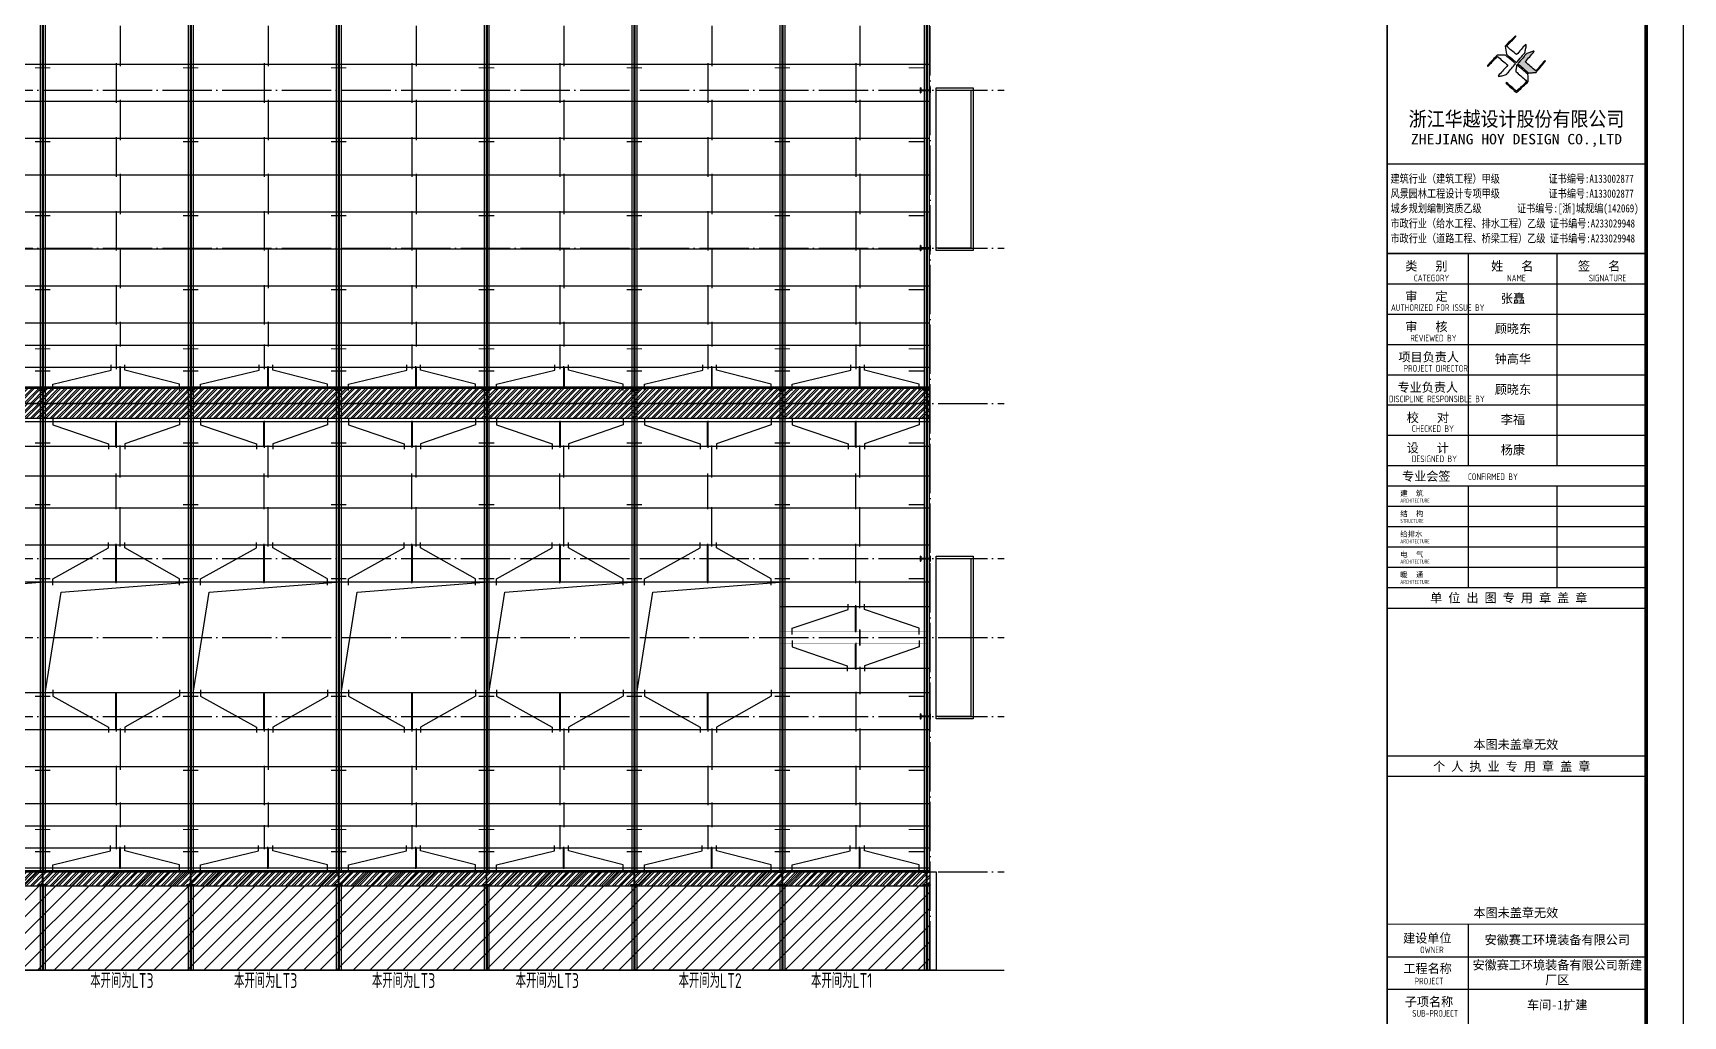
# Model space of a CAD drawing. Extents: x 2303022 to 2899168, y 17226141 to 18257813.
# Drawn here: x 2462919 to 2529847, y 17593299 to 17633175 of the extents above; entities that cross this region are included whole.
import ezdxf
from ezdxf.enums import TextEntityAlignment as Align

# ---------------------------------------------------------------- set-up
doc = ezdxf.new("R2010")
doc.units = 0
doc.header["$LTSCALE"] = 1000
doc.header["$MEASUREMENT"] = 0
doc.linetypes.add('DOTE', pattern=[2.42, 2, -0.2, 0.02, -0.2])
for name, color, linetype in [('0 -  屋顶线', 150, 'Continuous'), ('3T_WOOD', 21, 'Continuous'), ('DIM_SYMB', 165, 'Continuous'), ('DOTE', 1, 'DOTE'), ('PUB_TITLE', 4, 'Continuous'), ('SURFACE', 6, 'Continuous'), ('TEXT', 7, 'Continuous'), ('TK', 4, 'Continuous'), ('屋面隅撑', 7, 'Continuous'), ('檩条拉条', 253, 'Continuous')]:
    doc.layers.add(name, color=color, linetype=linetype)
doc.layers.add('Pkpm_柱子', color=3, linetype='Continuous', lineweight=35)
doc.styles.add('-宋体', font='', dxfattribs={"width": 0.8})
doc.styles.add('HT', font='simhei.ttf', dxfattribs={"width": 0.7})
doc.styles.add('TSSD_Label', font='tssdeng.shx', dxfattribs={"width": 0.7, "bigfont": 'hztxt.shx'})
doc.styles.add('TSSD_REIN', font='tssdeng.shx', dxfattribs={"width": 0.7, "bigfont": 'tssdchn.shx'})
doc.styles.add('图签宋体', font='', dxfattribs={"height": 300})
doc.styles.add('图签黑体', font='simhei.ttf', dxfattribs={"height": 550})
doc.styles.get('-宋体').set_extended_font_data('SimSun')
doc.styles.get('图签宋体').set_extended_font_data('NSimSun')

# ---------------------------------------------------------------- blocks, each defined once
blk = doc.blocks.new('3QW423213321321')
at = {"color": 35, "linetype": 'ByBlock', "ltscale": 3}
for p, q in [((2391365, 17749890), (2391365, 17693440)), ((2391445, 17749890), (2391445, 17693440)), ((2391485, 17749890), (2391485, 17693440)), ((2391565, 17749890), (2391565, 17693440)), ((2391365, 17692890), (2391365, 17689440)), ((2391445, 17692890), (2391445, 17689440)), ((2391485, 17692890), (2391485, 17689440)), ((2391565, 17692890), (2391565, 17689440))]:
    blk.add_line(p, q, dxfattribs=at)
blk = doc.blocks.new('A$C053D6479')
at = {"layer": 'PUB_TITLE'}
h = blk.add_hatch(color=256, dxfattribs=at)
h.dxf.hatch_style = 1
edge = h.paths.add_edge_path()
edge.add_spline(control_points=[(1026, 827), (1105, 920), (1188, 1008), (1266, 1102)], knot_values=[13, 13, 13, 13, 14, 14, 14, 14], degree=3, periodic=0)
edge.add_spline(control_points=[(1266, 1102), (1258, 1111), (1249, 1119), (1239, 1116)], knot_values=[12, 12, 12, 12, 13, 13, 13, 13], degree=3, periodic=0)
edge.add_spline(control_points=[(1239, 1116), (1210, 1107), (1179, 1092), (1144, 1077)], knot_values=[11, 11, 11, 11, 12, 12, 12, 12], degree=3, periodic=0)
edge.add_spline(control_points=[(1144, 1077), (1109, 1063), (1069, 1053), (1047, 1038)], knot_values=[10, 10, 10, 10, 11, 11, 11, 11], degree=3, periodic=0)
edge.add_spline(control_points=[(1047, 1038), (1028, 1026), (1007, 992), (991, 972)], knot_values=[9, 9, 9, 9, 10, 10, 10, 10], degree=3, periodic=0)
edge.add_spline(control_points=[(991, 972), (942, 913), (899, 868), (849, 810)], knot_values=[8, 8, 8, 8, 9, 9, 9, 9], degree=3, periodic=0)
edge.add_spline(control_points=[(849, 810), (842, 801), (822, 776), (822, 775)], knot_values=[7, 7, 7, 7, 8, 8, 8, 8], degree=3, periodic=0)
edge.add_spline(control_points=[(822, 775), (823, 771), (848, 752), (859, 744)], knot_values=[6, 6, 6, 6, 7, 7, 7, 7], degree=3, periodic=0)
edge.add_spline(control_points=[(859, 744), (949, 670), (1035, 592), (1122, 521)], knot_values=[5, 5, 5, 5, 6, 6, 6, 6], degree=3, periodic=0)
edge.add_spline(control_points=[(1122, 521), (1153, 527), (1185, 530), (1217, 533)], knot_values=[4, 4, 4, 4, 5, 5, 5, 5], degree=3, periodic=0)
edge.add_spline(control_points=[(1217, 533), (1246, 535), (1293, 532), (1316, 542)], knot_values=[3, 3, 3, 3, 4, 4, 4, 4], degree=3, periodic=0)
edge.add_spline(control_points=[(1316, 542), (1327, 547), (1338, 565), (1349, 579)], knot_values=[2, 2, 2, 2, 3, 3, 3, 3], degree=3, periodic=0)
edge.add_spline(control_points=[(1349, 579), (1423, 670), (1507, 759), (1572, 848)], knot_values=[1, 1, 1, 1, 2, 2, 2, 2], degree=3, periodic=0)
edge.add_spline(control_points=[(1572, 848), (1564, 852), (1561, 861), (1551, 862)], knot_values=[0, 0, 0, 0, 1, 1, 1, 1], degree=3, periodic=0)
edge.add_spline(control_points=[(1551, 862), (1469, 769), (1393, 671), (1310, 579)], knot_values=[15, 15, 15, 15, 16, 16, 16, 16], degree=3, periodic=0)
edge.add_spline(control_points=[(1310, 579), (1216, 662), (1118, 742), (1026, 827)], knot_values=[14, 14, 14, 14, 15, 15, 15, 15], degree=3, periodic=0)
at = {"layer": 'TK'}
for points, knots in [([(1031, 1298), (1066, 1286), (1054, 1262), (1045, 1224), (1036, 1188), (1031, 1158), (1024, 1121), (1020, 1104), (1017, 1085), (1012, 1071), (1004, 1052), (976, 1026), (956, 1003), (906, 946), (866, 899), (814, 839), (806, 829), (789, 806), (787, 806), (777, 804), (728, 856), (719, 864), (651, 922), (580, 978), (514, 1036), (509, 1106), (488, 1176), (479, 1247), (570, 1343), (663, 1436), (758, 1526), (764, 1523), (768, 1518), (774, 1515), (693, 1422), (599, 1343), (520, 1249), (607, 1171), (698, 1096), (789, 1021), (874, 1109), (950, 1206), (1031, 1298)], [0, 0, 0, 0, 1, 1, 1, 2, 2, 2, 3, 3, 3, 4, 4, 4, 5, 5, 5, 6, 6, 6, 7, 7, 7, 8, 8, 8, 9, 9, 9, 10, 10, 10, 11, 11, 11, 12, 12, 12, 13, 13, 13, 14, 14, 14, 14]), ([(555, 949), (624, 891), (699, 833), (760, 773), (689, 691), (614, 604), (539, 517), (529, 505), (516, 487), (506, 482), (492, 475), (469, 472), (452, 467), (416, 456), (383, 448), (342, 438), (323, 433), (297, 422), (293, 440), (291, 452), (313, 470), (322, 480), (400, 566), (477, 652), (553, 736), (460, 815), (366, 894), (270, 970), (183, 883), (101, 791), (16, 703), (-18, 714), (9, 735), (28, 755), (103, 838), (192, 930), (266, 1005), (319, 1009), (387, 1005), (442, 1007), (456, 1008), (472, 1011), (485, 1007), (507, 1000), (534, 967), (555, 949)], [0, 0, 0, 0, 1, 1, 1, 2, 2, 2, 3, 3, 3, 4, 4, 4, 5, 5, 5, 6, 6, 6, 7, 7, 7, 8, 8, 8, 9, 9, 9, 10, 10, 10, 11, 11, 11, 12, 12, 12, 13, 13, 13, 14, 14, 14, 15, 15, 15, 15]), ([(1551, 862), (1561, 861), (1564, 852), (1572, 848), (1507, 759), (1423, 670), (1349, 579), (1338, 565), (1327, 547), (1316, 542), (1293, 532), (1246, 535), (1217, 533), (1185, 530), (1153, 527), (1122, 521), (1035, 592), (949, 670), (859, 744), (848, 752), (823, 771), (822, 775), (822, 776), (842, 801), (849, 810), (899, 868), (942, 913), (991, 972), (1007, 992), (1028, 1026), (1047, 1038), (1069, 1053), (1109, 1063), (1144, 1077), (1179, 1092), (1210, 1107), (1239, 1116), (1249, 1119), (1258, 1111), (1266, 1102), (1188, 1008), (1105, 920), (1026, 827), (1118, 742), (1216, 662), (1310, 579), (1393, 671), (1469, 769), (1551, 862)], [0, 0, 0, 0, 1, 1, 1, 2, 2, 2, 3, 3, 3, 4, 4, 4, 5, 5, 5, 6, 6, 6, 7, 7, 7, 8, 8, 8, 9, 9, 9, 10, 10, 10, 11, 11, 11, 12, 12, 12, 13, 13, 13, 14, 14, 14, 15, 15, 15, 16, 16, 16, 16]), ([(1097, 490), (1100, 425), (1106, 361), (1107, 294), (1018, 207), (925, 121), (830, 33), (818, 21), (800, 0), (787, 0), (768, -1), (725, 49), (712, 60), (662, 103), (616, 143), (568, 186), (545, 207), (518, 224), (499, 250), (501, 259), (511, 261), (516, 267), (609, 192), (696, 111), (785, 33), (883, 118), (977, 208), (1070, 298), (992, 373), (892, 456), (803, 534), (791, 544), (768, 561), (766, 569), (761, 588), (776, 634), (780, 655), (785, 690), (788, 721), (795, 746), (897, 661), (998, 576), (1097, 490)], [0, 0, 0, 0, 1, 1, 1, 2, 2, 2, 3, 3, 3, 4, 4, 4, 5, 5, 5, 6, 6, 6, 7, 7, 7, 8, 8, 8, 9, 9, 9, 10, 10, 10, 11, 11, 11, 12, 12, 12, 13, 13, 13, 14, 14, 14, 14])]:
    blk.add_open_spline(points, degree=3, knots=knots, dxfattribs=at)
blk = doc.blocks.new('GeYuanFrame_47201168', base_point=(20.09, 4.53))
at = {"layer": 'PUB_TITLE'}
for points in [[(1013.09, 235.33), (1013.09, 292.73)], [(1037.09, 235.33), (1037.09, 292.73)], [(1013.09, 202.33), (1013.09, 229.83)], [(1037.09, 202.33), (1037.09, 229.83)], [(1013.09, 14.53), (1013.09, 111.33)]]:
    blk.add_lwpolyline(points, dxfattribs=at)
at = {"layer": 'TK'}
for p, q in [((991.09, 316.93), (1061.09, 316.93)), ((991.09, 284.53), (1061.09, 284.53)), ((991.09, 276.33), (1061.09, 276.33)), ((991.09, 268.13), (1061.09, 268.13)), ((991.09, 259.93), (1061.09, 259.93)), ((991.09, 251.73), (1061.09, 251.73)), ((991.09, 243.53), (1061.09, 243.53)), ((991.09, 235.33), (1061.09, 235.33)), ((991.09, 235.33), (1061.09, 235.33)), ((991.09, 102.53), (1061.09, 102.53)), ((991.09, 93.73), (1061.09, 93.73))]:
    blk.add_line(p, q, dxfattribs=at)
blk.add_lwpolyline([(20.09, 4.53), (20.09, 598.53), (1071.09, 598.53), (1071.09, 4.53)], close=True, dxfattribs=at)
at = {"layer": 'TK', "const_width": 1}
blk.add_lwpolyline([(45.09, 588.53), (1061.09, 588.53), (1061.09, 14.53), (45.09, 14.53)], close=True, dxfattribs=at)
at = {"layer": 'TK'}
for points, const_width in [([(991.09, 588.53), (991.09, 14.53)], 0.4), ([(991.09, 292.73), (1061.09, 292.73)], 0.35), ([(991.09, 292.73), (1061.09, 292.73)], 0.35), ([(991.09, 235.33), (1061.09, 235.33)], 0.35), ([(991.09, 202.33), (1061.09, 202.33)], 0.35), ([(991.09, 156.83), (1061.09, 156.83)], 0.35), ([(991.09, 111.33), (1061.09, 111.33)], 0.35)]:
    blk.add_lwpolyline(points, dxfattribs=dict(at, const_width=const_width))
for points in [[(991.09, 292.73), (1061.09, 292.73)], [(991.09, 235.33), (1061.09, 235.33)], [(991.09, 229.83), (1061.09, 229.83)], [(991.09, 224.33), (1061.09, 224.33)], [(991.09, 218.83), (1061.09, 218.83)], [(991.09, 213.33), (1061.09, 213.33)], [(991.09, 207.83), (1061.09, 207.83)], [(991.09, 202.33), (1061.09, 202.33)], [(991.09, 196.83), (1061.09, 196.83)], [(991.09, 151.33), (1061.09, 151.33)]]:
    blk.add_lwpolyline(points, dxfattribs=at)
at = {"layer": 'PUB_TITLE', "xscale": 0.01000000000021828, "yscale": 0.01000000000021828, "zscale": 0.01}
blk.add_blockref('A$C053D6479', (1018.19, 336.27), dxfattribs=at)
at = {"layer": 'TK'}
for s, height, style, width, p in [('浙江华越设计股份有限公司', 3.96, 'HT', 0.9, (1026.07, 329.16)), ('ZHEJIANG HOY DESIGN CO.,LTD', 2.8, '图签黑体', 1.11, (1026.06, 323.29))]:
    blk.add_text(s, height=height, dxfattribs=dict(at, style=style, width=width)).set_placement(p, align=Align.MIDDLE)
for s, height, style, width, p in [('建筑行业（建筑工程）甲级           证书编号:A133002877', 2.2, '-宋体', 0.8, (992, 311.83)), ('风景园林工程设计专项甲级           证书编号:A133002877', 2.2, '-宋体', 0.8, (992, 307.81)), ('城乡规划编制资质乙级        证书编号:[浙]城规编(142069)', 2.2, '-宋体', 0.8, (992, 303.82)), ('市政行业（给水工程、排水工程）乙级 证书编号:A233029948', 2.2, '-宋体', 0.8, (992, 299.74)), ('市政行业（道路工程、桥梁工程）乙级 证书编号:A233029948', 2.2, '-宋体', 0.8, (992, 295.69)), ('CATEGORY', 1.8, 'TSSD_REIN', 0.7, (998.32, 285.17)), ('NAME', 1.8, 'TSSD_REIN', 0.7, (1023.51, 285.17)), ('SIGNATURE', 1.8, 'TSSD_REIN', 0.7, (1045.66, 285.17)), ('AUTHORIZED FOR ISSUE BY', 1.8, 'TSSD_REIN', 0.7, (992.12, 277.17)), ('REVIEWED BY', 1.8, 'TSSD_REIN', 0.7, (997.36, 268.91)), ('PROJECT DIRECTOR', 1.8, 'TSSD_REIN', 0.7, (995.55, 260.74)), ('DISCIPLINE RESPONSIBLE BY', 1.8, 'TSSD_REIN', 0.7, (991.57, 252.48)), ('CHECKED BY', 1.8, 'TSSD_REIN', 0.7, (997.75, 244.44)), ('DESIGNED BY', 1.8, 'TSSD_REIN', 0.7, (997.76, 236.27)), ('CONFIRMED BY', 1.8, 'TSSD_REIN', 0.7, (1012.94, 231.42)), ('ARCHITECTURE', 1.08, 'TSSD_REIN', 0.7, (994.65, 225.34)), ('STRUCTURE', 1.08, 'TSSD_REIN', 0.7, (994.65, 219.84)), ('ARCHITECTURE', 1.08, 'TSSD_REIN', 0.7, (994.65, 214.34)), ('ARCHITECTURE', 1.08, 'TSSD_REIN', 0.7, (994.65, 208.84)), ('ARCHITECTURE', 1.08, 'TSSD_REIN', 0.7, (994.65, 203.34)), ('OWNER', 1.8, 'TSSD_REIN', 0.7, (999.98, 103.48)), ('PROJECT', 1.8, 'TSSD_REIN', 0.7, (998.52, 95.02)), ('SUB-PROJECT', 1.8, 'TSSD_REIN', 0.7, (997.86, 86.3))]:
    blk.add_text(s, height=height, dxfattribs=dict(at, style=style, width=width)).set_placement(p)
at = {"layer": 'TK', "style": '图签宋体'}
for s, height, p in [('类   别', 2.4, (995.97, 288.09)), ('姓   名', 2.4, (1019.2, 288.09)), ('签   名', 2.4, (1042.68, 288.09)), ('审   定', 2.4, (995.97, 279.89)), ('审   核', 2.4, (995.97, 271.69)), ('项目负责人', 2.4, (994.13, 263.49)), ('专业负责人', 2.4, (993.89, 255.29)), ('校   对', 2.4, (996.38, 247.09)), ('设   计', 2.4, (996.36, 238.89)), ('专业会签', 2.4, (995.12, 231.24)), ('建  筑', 1.44, (994.61, 227.11)), ('结  构', 1.44, (994.61, 221.61)), ('给排水', 1.44, (994.61, 216.11)), ('电  气', 1.44, (994.61, 210.61)), ('暖  通', 1.44, (994.61, 205.11)), ('单 位 出 图 专 用 章 盖 章', 2.4, (1002.72, 198.35)), ('本图未盖章无效', 2.4, (1014.43, 158.7)), ('个 人 执 业 专 用 章 盖 章', 2.4, (1003.52, 152.77)), ('本图未盖章无效', 2.4, (1014.43, 113.2)), ('建设单位', 2.4, (995.39, 106.33)), ('工程名称', 2.4, (995.47, 98.12)), ('子项名称', 2.4, (995.85, 89.14))]:
    blk.add_text(s, height=height, dxfattribs=at).set_placement(p)
at = {"layer": 'TK', "char_height": 2.4, "attachment_point": 5, "style": '图签宋体'}
for s, insert, width in [('张矗', (1025.09, 280.4), 24), ('顾晓东', (1025.09, 272.23), 24), ('钟高华', (1025.09, 264.03), 24), ('顾晓东', (1025.09, 255.76), 24), ('李福', (1025.09, 247.63), 24), ('杨康', (1025.09, 239.43), 24), ('安徽赛工环境装备有限公司', (1037.09, 106.93), 48), ('安徽赛工环境装备有限公司新建厂区', (1037.09, 98.13), 48), ('车间-1扩建', (1037.09, 89.33), 48)]:
    blk.add_mtext(s, dxfattribs=dict(at, insert=insert, width=width))
blk = doc.blocks.new('2Q31321321311')
at = {"layer": '3T_WOOD'}
for points in [[(2457415, 17634901), (2458062, 17638994), (2463215, 17639401)], [(2463415, 17634901), (2464062, 17638994), (2469215, 17639401)], [(2469415, 17634901), (2470062, 17638994), (2475215, 17639401)], [(2475415, 17634901), (2476062, 17638994), (2481215, 17639401)], [(2481415, 17634901), (2482062, 17638994), (2487215, 17639401)], [(2487415, 17634901), (2488062, 17638994), (2493215, 17639401)]]:
    blk.add_lwpolyline(points, dxfattribs=at)
blk = doc.blocks.new('Q232Q321321')
at = {"layer": '屋面隅撑', "color": 3, "const_width": 50}
for points in [[(2392187, 17654839), (2391563, 17654839)], [(2392187, 17653939), (2391563, 17653939)], [(2392187, 17651539), (2391563, 17651539)], [(2392187, 17648539), (2391563, 17648539)], [(2392187, 17645539), (2391563, 17645539)], [(2392187, 17642539), (2391563, 17642539)], [(2392187, 17639539), (2391563, 17639539)], [(2392187, 17634763), (2391563, 17634763)], [(2392187, 17631763), (2391563, 17631763)], [(2392187, 17628763), (2391563, 17628763)], [(2392187, 17625763), (2391563, 17625763)], [(2392187, 17622763), (2391563, 17622763)], [(2392187, 17620363), (2391563, 17620363)], [(2392187, 17619463), (2391563, 17619463)], [(2392187, 17617539), (2391563, 17617539)], [(2392187, 17616539), (2391563, 17616539)], [(2392187, 17614039), (2391563, 17614039)], [(2392187, 17611039), (2391563, 17611039)], [(2392187, 17606263), (2391563, 17606263)], [(2392187, 17603263), (2391563, 17603263)], [(2392187, 17600863), (2391563, 17600863)], [(2392187, 17599963), (2391563, 17599963)]]:
    blk.add_lwpolyline(points, dxfattribs=at)

msp = doc.modelspace()

# ---------------------------------------------------------------- hatches: boundary and pattern name
at = {"ltscale": 0.5}
h = msp.add_hatch(dxfattribs=at)
h.set_pattern_fill('金属', color=1, scale=75, angle=-540, style=0)
h.set_pattern_definition([(225, (-17032568.18, 20064821.85), (132.5825215, -132.5825215), []), (225, (-17032656.57, 20064821.85), (132.5825215, -132.5825215), [])])
h.paths.add_polyline_path([(2499314.6, 17618751.2), (2391314.6, 17618751.2), (2391314.6, 17618151.2), (2499314.6, 17618151.2)])
h = msp.add_hatch(dxfattribs=at)
h.set_pattern_fill('金属', color=1, scale=75, angle=-540, style=0)
h.set_pattern_definition([(225, (-17032568.18, 20064221.85), (132.5825215, -132.5825215), []), (225, (-17032656.57, 20064221.85), (132.5825215, -132.5825215), [])])
h.paths.add_polyline_path([(2499314.6, 17618151.2), (2391314.6, 17618151.2), (2391314.6, 17617551.2), (2499314.6, 17617551.2)])
h = msp.add_hatch(dxfattribs=at)
h.set_pattern_fill('金属', color=1, scale=75, angle=-540, style=0)
h.set_pattern_definition([(225, (-17032568.18, 20045254.91), (132.5825215, -132.5825215), []), (225, (-17032656.57, 20045254.91), (132.5825215, -132.5825215), [])])
h.paths.add_polyline_path([(2499314.6, 17599184.3), (2391314.6, 17599184.3), (2391314.6, 17598584.3), (2499314.6, 17598584.3)])
h = msp.add_hatch()
h.set_pattern_fill('ANSI31', color=250, scale=300, style=0)
h.set_pattern_definition([(45, (310522.7, -1287652), (-336.759605, 336.759605), [])])
h.paths.add_polyline_path([(2499314.6, 17599151.2), (2391314.6, 17599151.2), (2391314.6, 17595151.2), (2445201.1, 17595151.2), (2445277.6, 17595361.2), (2445351.6, 17594941.2), (2445426.1, 17595151.2), (2499314.6, 17595151.2)])
h.paths.add_polyline_path([(2444107.4, 17596729.2), (2444863.5, 17596729.2), (2444863.5, 17597976.7), (2444107.4, 17597976.7)], flags=24)
h.paths.add_polyline_path([(2442734.1, 17596705.5), (2444535.6, 17596705.5), (2444535.6, 17598027), (2442734.1, 17598027)], flags=24)
h.paths.add_polyline_path([(2441725.7, 17596729.2), (2443162.2, 17596729.2), (2443162.2, 17597976.7), (2441725.7, 17597976.7)], flags=24)
h.paths.add_polyline_path([(2440347.6, 17596689.3), (2442158.6, 17596689.3), (2442158.6, 17598039.3), (2440347.6, 17598039.3)], flags=24)
at = {"layer": 'Pkpm_柱子'}
for points in [[(2498914.6, 17630951.2), (2498926.6, 17630951.2), (2498926.6, 17630856.2), (2499302.6, 17630856.2), (2499302.6, 17630951.2), (2499314.6, 17630951.2), (2499314.6, 17630751.2), (2499302.6, 17630751.2), (2499302.6, 17630846.2), (2498926.6, 17630846.2), (2498926.6, 17630751.2), (2498914.6, 17630751.2)], [(2498914.6, 17624551.2), (2498926.6, 17624551.2), (2498926.6, 17624456.2), (2499302.6, 17624456.2), (2499302.6, 17624551.2), (2499314.6, 17624551.2), (2499314.6, 17624351.2), (2499302.6, 17624351.2), (2499302.6, 17624446.2), (2498926.6, 17624446.2), (2498926.6, 17624351.2), (2498914.6, 17624351.2)], [(2463444.6, 17618151.2), (2463444.6, 17618163.2), (2463319.6, 17618163.2), (2463319.6, 17618689.2), (2463444.6, 17618689.2), (2463444.6, 17618701.2), (2463184.6, 17618701.2), (2463184.6, 17618689.2), (2463309.6, 17618689.2), (2463309.6, 17618163.2), (2463184.6, 17618163.2), (2463184.6, 17618151.2)], [(2469444.6, 17618151.2), (2469444.6, 17618163.2), (2469319.6, 17618163.2), (2469319.6, 17618689.2), (2469444.6, 17618689.2), (2469444.6, 17618701.2), (2469184.6, 17618701.2), (2469184.6, 17618689.2), (2469309.6, 17618689.2), (2469309.6, 17618163.2), (2469184.6, 17618163.2), (2469184.6, 17618151.2)], [(2475444.6, 17618151.2), (2475444.6, 17618163.2), (2475319.6, 17618163.2), (2475319.6, 17618689.2), (2475444.6, 17618689.2), (2475444.6, 17618701.2), (2475184.6, 17618701.2), (2475184.6, 17618689.2), (2475309.6, 17618689.2), (2475309.6, 17618163.2), (2475184.6, 17618163.2), (2475184.6, 17618151.2)], [(2481444.6, 17618151.2), (2481444.6, 17618163.2), (2481319.6, 17618163.2), (2481319.6, 17618689.2), (2481444.6, 17618689.2), (2481444.6, 17618701.2), (2481184.6, 17618701.2), (2481184.6, 17618689.2), (2481309.6, 17618689.2), (2481309.6, 17618163.2), (2481184.6, 17618163.2), (2481184.6, 17618151.2)], [(2487444.6, 17618151.2), (2487444.6, 17618163.2), (2487319.6, 17618163.2), (2487319.6, 17618689.2), (2487444.6, 17618689.2), (2487444.6, 17618701.2), (2487184.6, 17618701.2), (2487184.6, 17618689.2), (2487309.6, 17618689.2), (2487309.6, 17618163.2), (2487184.6, 17618163.2), (2487184.6, 17618151.2)], [(2493444.6, 17618151.2), (2493444.6, 17618163.2), (2493319.6, 17618163.2), (2493319.6, 17618689.2), (2493444.6, 17618689.2), (2493444.6, 17618701.2), (2493184.6, 17618701.2), (2493184.6, 17618689.2), (2493309.6, 17618689.2), (2493309.6, 17618163.2), (2493184.6, 17618163.2), (2493184.6, 17618151.2)], [(2499294.6, 17618151.2), (2499294.6, 17618163.2), (2499169.6, 17618163.2), (2499169.6, 17618689.2), (2499294.6, 17618689.2), (2499294.6, 17618701.2), (2499034.6, 17618701.2), (2499034.6, 17618689.2), (2499159.6, 17618689.2), (2499159.6, 17618163.2), (2499034.6, 17618163.2), (2499034.6, 17618151.2)], [(2498914.6, 17611951.2), (2498926.6, 17611951.2), (2498926.6, 17611856.2), (2499302.6, 17611856.2), (2499302.6, 17611951.2), (2499314.6, 17611951.2), (2499314.6, 17611751.2), (2499302.6, 17611751.2), (2499302.6, 17611846.2), (2498926.6, 17611846.2), (2498926.6, 17611751.2), (2498914.6, 17611751.2)], [(2498914.6, 17605551.2), (2498926.6, 17605551.2), (2498926.6, 17605456.2), (2499302.6, 17605456.2), (2499302.6, 17605551.2), (2499314.6, 17605551.2), (2499314.6, 17605351.2), (2499302.6, 17605351.2), (2499302.6, 17605446.2), (2498926.6, 17605446.2), (2498926.6, 17605351.2), (2498914.6, 17605351.2)], [(2463464.6, 17598601.2), (2463464.6, 17598613.2), (2463319.6, 17598613.2), (2463319.6, 17599139.2), (2463464.6, 17599139.2), (2463464.6, 17599151.2), (2463164.6, 17599151.2), (2463164.6, 17599139.2), (2463309.6, 17599139.2), (2463309.6, 17598613.2), (2463164.6, 17598613.2), (2463164.6, 17598601.2)], [(2469464.6, 17598601.2), (2469464.6, 17598613.2), (2469319.6, 17598613.2), (2469319.6, 17599139.2), (2469464.6, 17599139.2), (2469464.6, 17599151.2), (2469164.6, 17599151.2), (2469164.6, 17599139.2), (2469309.6, 17599139.2), (2469309.6, 17598613.2), (2469164.6, 17598613.2), (2469164.6, 17598601.2)], [(2475464.6, 17598601.2), (2475464.6, 17598613.2), (2475319.6, 17598613.2), (2475319.6, 17599139.2), (2475464.6, 17599139.2), (2475464.6, 17599151.2), (2475164.6, 17599151.2), (2475164.6, 17599139.2), (2475309.6, 17599139.2), (2475309.6, 17598613.2), (2475164.6, 17598613.2), (2475164.6, 17598601.2)], [(2481464.6, 17598601.2), (2481464.6, 17598613.2), (2481319.6, 17598613.2), (2481319.6, 17599139.2), (2481464.6, 17599139.2), (2481464.6, 17599151.2), (2481164.6, 17599151.2), (2481164.6, 17599139.2), (2481309.6, 17599139.2), (2481309.6, 17598613.2), (2481164.6, 17598613.2), (2481164.6, 17598601.2)], [(2487464.6, 17598601.2), (2487464.6, 17598613.2), (2487319.6, 17598613.2), (2487319.6, 17599139.2), (2487464.6, 17599139.2), (2487464.6, 17599151.2), (2487164.6, 17599151.2), (2487164.6, 17599139.2), (2487309.6, 17599139.2), (2487309.6, 17598613.2), (2487164.6, 17598613.2), (2487164.6, 17598601.2)], [(2493464.6, 17598601.2), (2493464.6, 17598613.2), (2493319.6, 17598613.2), (2493319.6, 17599139.2), (2493464.6, 17599139.2), (2493464.6, 17599151.2), (2493164.6, 17599151.2), (2493164.6, 17599139.2), (2493309.6, 17599139.2), (2493309.6, 17598613.2), (2493164.6, 17598613.2), (2493164.6, 17598601.2)], [(2499314.6, 17598601.2), (2499314.6, 17598613.2), (2499169.6, 17598613.2), (2499169.6, 17599139.2), (2499314.6, 17599139.2), (2499314.6, 17599151.2), (2499014.6, 17599151.2), (2499014.6, 17599139.2), (2499159.6, 17599139.2), (2499159.6, 17598613.2), (2499014.6, 17598613.2), (2499014.6, 17598601.2)]]:
    msp.add_hatch(color=256, dxfattribs=at).paths.add_polyline_path(points)

# ---------------------------------------------------------------- linework, layer by layer
at = {"color": 2}
for p, q in [((2466457.9, 17633462.4), (2466457.9, 17631827.6)), ((2472457.9, 17633462.4), (2472457.9, 17631827.6)), ((2478457.9, 17633462.4), (2478457.9, 17631827.6)), ((2484457.9, 17633462.4), (2484457.9, 17631827.6)), ((2490457.9, 17633462.4), (2490457.9, 17631827.6)), ((2496457.9, 17633462.4), (2496457.9, 17631827.6)), ((2466290.6, 17631944.2), (2466290.6, 17630344.8)), ((2472290.6, 17631944.2), (2472290.6, 17630344.8)), ((2478290.6, 17631944.2), (2478290.6, 17630344.8)), ((2484290.6, 17631944.2), (2484290.6, 17630344.8)), ((2490290.6, 17631944.2), (2490290.6, 17630344.8)), ((2496290.6, 17631944.2), (2496290.6, 17630344.8)), ((2466457.9, 17630462.4), (2466457.9, 17628827.6)), ((2472457.9, 17630462.4), (2472457.9, 17628827.6)), ((2478457.9, 17630462.4), (2478457.9, 17628827.6)), ((2484457.9, 17630462.4), (2484457.9, 17628827.6)), ((2490457.9, 17630462.4), (2490457.9, 17628827.6)), ((2496457.9, 17630462.4), (2496457.9, 17628827.6)), ((2466290.6, 17628944.2), (2466290.6, 17627344.8)), ((2472290.6, 17628944.2), (2472290.6, 17627344.8)), ((2478290.6, 17628944.2), (2478290.6, 17627344.8)), ((2484290.6, 17628944.2), (2484290.6, 17627344.8)), ((2490290.6, 17628944.2), (2490290.6, 17627344.8)), ((2496290.6, 17628944.2), (2496290.6, 17627344.8)), ((2466457.9, 17627462.4), (2466457.9, 17625827.6)), ((2472457.9, 17627462.4), (2472457.9, 17625827.6)), ((2478457.9, 17627462.4), (2478457.9, 17625827.6)), ((2484457.9, 17627462.4), (2484457.9, 17625827.6)), ((2490457.9, 17627462.4), (2490457.9, 17625827.6)), ((2496457.9, 17627462.4), (2496457.9, 17625827.6)), ((2466290.6, 17625944.2), (2466290.6, 17624344.8)), ((2472290.6, 17625944.2), (2472290.6, 17624344.8)), ((2478290.6, 17625944.2), (2478290.6, 17624344.8)), ((2484290.6, 17625944.2), (2484290.6, 17624344.8)), ((2490290.6, 17625944.2), (2490290.6, 17624344.8)), ((2496290.6, 17625944.2), (2496290.6, 17624344.8)), ((2466457.9, 17624462.4), (2466457.9, 17622827.6)), ((2472457.9, 17624462.4), (2472457.9, 17622827.6)), ((2478457.9, 17624462.4), (2478457.9, 17622827.6)), ((2484457.9, 17624462.4), (2484457.9, 17622827.6)), ((2490457.9, 17624462.4), (2490457.9, 17622827.6)), ((2496457.9, 17624462.4), (2496457.9, 17622827.6)), ((2466290.6, 17622944.2), (2466290.6, 17621344.8)), ((2472290.6, 17622944.2), (2472290.6, 17621344.8)), ((2478290.6, 17622944.2), (2478290.6, 17621344.8)), ((2484290.6, 17622944.2), (2484290.6, 17621344.8)), ((2490290.6, 17622944.2), (2490290.6, 17621344.8)), ((2496290.6, 17622944.2), (2496290.6, 17621344.8)), ((2466457.9, 17621462.4), (2466457.9, 17620452.8)), ((2472457.9, 17621462.4), (2472457.9, 17620452.8)), ((2478457.9, 17621462.4), (2478457.9, 17620452.8)), ((2484457.9, 17621462.4), (2484457.9, 17620452.8)), ((2490457.9, 17621462.4), (2490457.9, 17620452.8)), ((2496457.9, 17621462.4), (2496457.9, 17620452.8)), ((2466290.6, 17620544.2), (2466290.6, 17619542.3)), ((2472290.6, 17620544.2), (2472290.6, 17619542.3)), ((2478290.6, 17620544.2), (2478290.6, 17619542.3)), ((2484290.6, 17620544.2), (2484290.6, 17619542.3)), ((2490290.6, 17620544.2), (2490290.6, 17619542.3)), ((2496290.6, 17620544.2), (2496290.6, 17619542.3)), ((2466454.7, 17618762.5), (2466454.7, 17619658)), ((2472454.7, 17618762.5), (2472454.7, 17619658)), ((2478454.7, 17618762.5), (2478454.7, 17619658)), ((2484454.7, 17618762.5), (2484454.7, 17619658)), ((2490454.7, 17618762.5), (2490454.7, 17619658)), ((2496454.7, 17618762.5), (2496454.7, 17619658)), ((2466290.6, 17617439.9), (2466290.6, 17616344.4)), ((2472290.6, 17617439.9), (2472290.6, 17616344.4)), ((2478290.6, 17617439.9), (2478290.6, 17616344.4)), ((2484290.6, 17617439.9), (2484290.6, 17616344.4)), ((2490290.6, 17617439.9), (2490290.6, 17616344.4)), ((2496290.6, 17617439.9), (2496290.6, 17616344.4)), ((2466457.9, 17615145.5), (2466457.9, 17616438.4)), ((2472457.9, 17615145.5), (2472457.9, 17616438.4)), ((2478457.9, 17615145.5), (2478457.9, 17616438.4)), ((2484457.9, 17615145.5), (2484457.9, 17616438.4)), ((2490457.9, 17615145.5), (2490457.9, 17616438.4)), ((2496457.9, 17615145.5), (2496457.9, 17616438.4)), ((2466290.6, 17613858.3), (2466290.6, 17615300.1)), ((2472290.6, 17613858.3), (2472290.6, 17615300.1)), ((2478290.6, 17613858.3), (2478290.6, 17615300.1)), ((2484290.6, 17613858.3), (2484290.6, 17615300.1)), ((2490290.6, 17613858.3), (2490290.6, 17615300.1)), ((2496290.6, 17613858.3), (2496290.6, 17615300.1)), ((2466457.9, 17612345.5), (2466457.9, 17613944.4)), ((2472457.9, 17612345.5), (2472457.9, 17613944.4)), ((2478457.9, 17612345.5), (2478457.9, 17613944.4)), ((2484457.9, 17612345.5), (2484457.9, 17613944.4)), ((2490457.9, 17612345.5), (2490457.9, 17613944.4)), ((2496457.9, 17612345.5), (2496457.9, 17613944.4)), ((2466290.6, 17610862.3), (2466290.6, 17612457.8)), ((2472290.6, 17610862.3), (2472290.6, 17612457.8)), ((2478290.6, 17610862.3), (2478290.6, 17612457.8)), ((2484290.6, 17610862.3), (2484290.6, 17612457.8)), ((2490290.6, 17610862.3), (2490290.6, 17612457.8)), ((2496290.6, 17610858.3), (2496290.6, 17612457.6)), ((2496457.9, 17609845.5), (2496457.9, 17610951.4)), ((2496290.6, 17608862.3), (2496290.6, 17609957.8)), ((2496457.9, 17608332.8), (2496457.9, 17608973.6)), ((2496457.9, 17608332.8), (2496457.9, 17608973.6)), ((2496457.9, 17608969.6), (2496457.9, 17608328.8)), ((2496457.9, 17608969.6), (2496457.9, 17608328.8)), ((2496290.6, 17608440.2), (2496290.6, 17607344.7)), ((2496457.9, 17607457), (2496457.9, 17606351)), ((2466290.6, 17606440.2), (2466290.6, 17604844.7)), ((2472290.6, 17606440.2), (2472290.6, 17604844.7)), ((2478290.6, 17606440.2), (2478290.6, 17604844.7)), ((2484290.6, 17606440.2), (2484290.6, 17604844.7)), ((2490290.6, 17606440.2), (2490290.6, 17604844.7)), ((2496290.6, 17606444.2), (2496290.6, 17604844.8)), ((2466457.9, 17604957), (2466457.9, 17603287.5)), ((2472457.9, 17604957), (2472457.9, 17603287.5)), ((2478457.9, 17604957), (2478457.9, 17603287.5)), ((2484457.9, 17604957), (2484457.9, 17603287.5)), ((2490457.9, 17604957), (2490457.9, 17603287.5)), ((2496457.9, 17604957), (2496457.9, 17603287.5)), ((2466290.6, 17603444.2), (2466290.6, 17601844.8)), ((2472290.6, 17603444.2), (2472290.6, 17601844.8)), ((2478290.6, 17603444.2), (2478290.6, 17601844.8)), ((2484290.6, 17603444.2), (2484290.6, 17601844.8)), ((2490290.6, 17603444.2), (2490290.6, 17601844.8)), ((2496290.6, 17603444.2), (2496290.6, 17601844.8)), ((2466457.9, 17601957), (2466457.9, 17600959.2)), ((2472457.9, 17601957), (2472457.9, 17600959.2)), ((2478457.9, 17601957), (2478457.9, 17600959.2)), ((2484457.9, 17601957), (2484457.9, 17600959.2)), ((2490457.9, 17601957), (2490457.9, 17600959.2)), ((2496457.9, 17601957), (2496457.9, 17600959.2)), ((2466290.6, 17601044.2), (2466290.6, 17600061.8)), ((2472290.6, 17601044.2), (2472290.6, 17600061.8)), ((2478290.6, 17601044.2), (2478290.6, 17600061.8)), ((2484290.6, 17601044.2), (2484290.6, 17600061.8)), ((2490290.6, 17601044.2), (2490290.6, 17600061.8)), ((2496290.6, 17601044.2), (2496290.6, 17600061.8)), ((2466450.6, 17599262.5), (2466450.6, 17600158)), ((2472450.6, 17599262.5), (2472450.6, 17600158)), ((2478450.6, 17599262.5), (2478450.6, 17600158)), ((2484450.6, 17599262.5), (2484450.6, 17600158)), ((2490450.6, 17599262.5), (2490450.6, 17600158)), ((2496450.6, 17599262.5), (2496450.6, 17600158))]:
    msp.add_line(p, q, dxfattribs=at)
at = {"ltscale": 0.5}
for points in [[(2463719.6, 17618675.1), (2463719.6, 17618927.6), (2466087, 17619493.1), (2466087, 17619709.6)], [(2468861.5, 17618675.1), (2468861.5, 17618927.6), (2466642.9, 17619493.1), (2466642.9, 17619709.6)], [(2469719.6, 17618675.1), (2469719.6, 17618927.6), (2472087, 17619493.1), (2472087, 17619709.6)], [(2474861.5, 17618675.1), (2474861.5, 17618927.6), (2472642.9, 17619493.1), (2472642.9, 17619709.6)], [(2475719.6, 17618675.1), (2475719.6, 17618927.6), (2478087, 17619493.1), (2478087, 17619709.6)], [(2480861.5, 17618675.1), (2480861.5, 17618927.6), (2478642.9, 17619493.1), (2478642.9, 17619709.6)], [(2481719.6, 17618675.1), (2481719.6, 17618927.6), (2484087, 17619493.1), (2484087, 17619709.6)], [(2486861.5, 17618675.1), (2486861.5, 17618927.6), (2484642.9, 17619493.1), (2484642.9, 17619709.6)], [(2487719.6, 17618675.1), (2487719.6, 17618927.6), (2490087, 17619493.1), (2490087, 17619709.6)], [(2492861.5, 17618675.1), (2492861.5, 17618927.6), (2490642.9, 17619493.1), (2490642.9, 17619709.6)], [(2493719.6, 17618675.1), (2493719.6, 17618927.6), (2496087, 17619493.1), (2496087, 17619709.6)], [(2498861.5, 17618675.1), (2498861.5, 17618927.6), (2496642.9, 17619493.1), (2496642.9, 17619709.6)], [(2463719.6, 17617527.4), (2463719.6, 17617274.9), (2465980.8, 17616509.4), (2465980.8, 17616292.9)], [(2468861.5, 17617527.4), (2468861.5, 17617274.9), (2466642.9, 17616509.4), (2466642.9, 17616292.9)], [(2469719.6, 17617527.4), (2469719.6, 17617274.9), (2471980.8, 17616509.4), (2471980.8, 17616292.9)], [(2474861.5, 17617527.4), (2474861.5, 17617274.9), (2472642.9, 17616509.4), (2472642.9, 17616292.9)], [(2475719.6, 17617527.4), (2475719.6, 17617274.9), (2477980.8, 17616509.4), (2477980.8, 17616292.9)], [(2480861.5, 17617527.4), (2480861.5, 17617274.9), (2478642.9, 17616509.4), (2478642.9, 17616292.9)], [(2481719.6, 17617527.4), (2481719.6, 17617274.9), (2483980.8, 17616509.4), (2483980.8, 17616292.9)], [(2486861.5, 17617527.4), (2486861.5, 17617274.9), (2484642.9, 17616509.4), (2484642.9, 17616292.9)], [(2487719.6, 17617527.4), (2487719.6, 17617274.9), (2489980.8, 17616509.4), (2489980.8, 17616292.9)], [(2492861.5, 17617527.4), (2492861.5, 17617274.9), (2490642.9, 17616509.4), (2490642.9, 17616292.9)], [(2493719.6, 17617527.4), (2493719.6, 17617274.9), (2495980.8, 17616509.4), (2495980.8, 17616292.9)], [(2498861.5, 17617527.4), (2498861.5, 17617274.9), (2496642.9, 17616509.4), (2496642.9, 17616292.9)], [(2463719.6, 17610774.9), (2463719.6, 17611027.4), (2465980.8, 17612292.9), (2465980.8, 17612509.4)], [(2468861.5, 17610774.9), (2468861.5, 17611027.4), (2466642.9, 17612292.9), (2466642.9, 17612509.4)], [(2469719.6, 17610774.9), (2469719.6, 17611027.4), (2471980.8, 17612292.9), (2471980.8, 17612509.4)], [(2474861.5, 17610774.9), (2474861.5, 17611027.4), (2472642.9, 17612292.9), (2472642.9, 17612509.4)], [(2475719.6, 17610774.9), (2475719.6, 17611027.4), (2477980.8, 17612292.9), (2477980.8, 17612509.4)], [(2480861.5, 17610774.9), (2480861.5, 17611027.4), (2478642.9, 17612292.9), (2478642.9, 17612509.4)], [(2481719.6, 17610774.9), (2481719.6, 17611027.4), (2483980.8, 17612292.9), (2483980.8, 17612509.4)], [(2486861.5, 17610774.9), (2486861.5, 17611027.4), (2484642.9, 17612292.9), (2484642.9, 17612509.4)], [(2487719.6, 17610774.9), (2487719.6, 17611027.4), (2489980.8, 17612292.9), (2489980.8, 17612509.4)], [(2492861.5, 17610774.9), (2492861.5, 17611027.4), (2490642.9, 17612292.9), (2490642.9, 17612509.4)], [(2493719.6, 17608774.9), (2493719.6, 17609027.4), (2495980.8, 17609792.9), (2495980.8, 17610009.4)], [(2498861.5, 17608774.9), (2498861.5, 17609027.4), (2496642.9, 17609792.9), (2496642.9, 17610009.4)], [(2493719.6, 17608527.6), (2493719.6, 17608275.1), (2495938.2, 17607509.6), (2495938.2, 17607293.1)], [(2498861.5, 17608527.6), (2498861.5, 17608275.1), (2496642.9, 17607509.6), (2496642.9, 17607293.1)], [(2463719.6, 17606527.6), (2463719.6, 17606275.1), (2465980.8, 17605009.6), (2465980.8, 17604793.1)], [(2468861.5, 17606527.6), (2468861.5, 17606275.1), (2466642.9, 17605009.6), (2466642.9, 17604793.1)], [(2469719.6, 17606527.6), (2469719.6, 17606275.1), (2471980.8, 17605009.6), (2471980.8, 17604793.1)], [(2474861.5, 17606527.6), (2474861.5, 17606275.1), (2472642.9, 17605009.6), (2472642.9, 17604793.1)], [(2475719.6, 17606527.6), (2475719.6, 17606275.1), (2477980.8, 17605009.6), (2477980.8, 17604793.1)], [(2480861.5, 17606527.6), (2480861.5, 17606275.1), (2478642.9, 17605009.6), (2478642.9, 17604793.1)], [(2481719.6, 17606527.6), (2481719.6, 17606275.1), (2483980.8, 17605009.6), (2483980.8, 17604793.1)], [(2486861.5, 17606527.6), (2486861.5, 17606275.1), (2484642.9, 17605009.6), (2484642.9, 17604793.1)], [(2487719.6, 17606527.6), (2487719.6, 17606275.1), (2489980.8, 17605009.6), (2489980.8, 17604793.1)], [(2492861.5, 17606527.6), (2492861.5, 17606275.1), (2490642.9, 17605009.6), (2490642.9, 17604793.1)], [(2463719.6, 17599175.1), (2463719.6, 17599427.6), (2466066.7, 17599993.1), (2466066.7, 17600209.6)], [(2468861.5, 17599175.1), (2468861.5, 17599427.6), (2466642.9, 17599993.1), (2466642.9, 17600209.6)], [(2469719.6, 17599175.1), (2469719.6, 17599427.6), (2472066.7, 17599993.1), (2472066.7, 17600209.6)], [(2474861.5, 17599175.1), (2474861.5, 17599427.6), (2472642.9, 17599993.1), (2472642.9, 17600209.6)], [(2475719.6, 17599175.1), (2475719.6, 17599427.6), (2478066.7, 17599993.1), (2478066.7, 17600209.6)], [(2480861.5, 17599175.1), (2480861.5, 17599427.6), (2478642.9, 17599993.1), (2478642.9, 17600209.6)], [(2481719.6, 17599175.1), (2481719.6, 17599427.6), (2484066.7, 17599993.1), (2484066.7, 17600209.6)], [(2486861.5, 17599175.1), (2486861.5, 17599427.6), (2484642.9, 17599993.1), (2484642.9, 17600209.6)], [(2487719.6, 17599175.1), (2487719.6, 17599427.6), (2490066.7, 17599993.1), (2490066.7, 17600209.6)], [(2492861.5, 17599175.1), (2492861.5, 17599427.6), (2490642.9, 17599993.1), (2490642.9, 17600209.6)], [(2493719.6, 17599175.1), (2493719.6, 17599427.6), (2496066.7, 17599993.1), (2496066.7, 17600209.6)], [(2498861.5, 17599175.1), (2498861.5, 17599427.6), (2496642.9, 17599993.1), (2496642.9, 17600209.6)]]:
    msp.add_lwpolyline(points, dxfattribs=at)
for points in [[(2499314.6, 17618751.2), (2391314.6, 17618751.2), (2391314.6, 17618151.2), (2499314.6, 17618151.2)], [(2499314.6, 17618151.2), (2391314.6, 17618151.2), (2391314.6, 17617551.2), (2499314.6, 17617551.2)], [(2499314.6, 17599184.3), (2391314.6, 17599184.3), (2391314.6, 17598584.3), (2499314.6, 17598584.3)]]:
    msp.add_lwpolyline(points, close=True)
at = {"layer": '0 -  屋顶线'}
for points in [[(2501054.6, 17630951.2), (2501054.6, 17624351.2), (2499554.6, 17624351.2), (2499554.6, 17630951.2)], [(2500954.6, 17630851.2), (2500954.6, 17624451.2), (2499554.6, 17624451.2), (2499554.6, 17630851.2)], [(2501054.6, 17611951.2), (2501054.6, 17605351.2), (2499554.6, 17605351.2), (2499554.6, 17611951.2)], [(2500954.6, 17611851.2), (2500954.6, 17605451.2), (2499554.6, 17605451.2), (2499554.6, 17611851.2)]]:
    msp.add_lwpolyline(points, close=True, dxfattribs=at)
at = {"layer": 'DIM_SYMB', "color": 150}
msp.add_lwpolyline([(2391314.6, 17599145.2), (2499554.6, 17599145.2), (2499554.6, 17595151.2), (2391314.6, 17595151.2)], close=True, dxfattribs=at)
msp.add_lwpolyline([(2388314.6, 17595151.2), (2445201.1, 17595151.2), (2445277.6, 17595361.2), (2445351.6, 17594941.2), (2445426.1, 17595151.2), (2502314.6, 17595151.2)], dxfattribs=at)
at = {"layer": 'DOTE'}
for p, q in [((2463314.6, 17595151.2), (2463314.6, 17659151.2)), ((2469314.6, 17595151.2), (2469314.6, 17659151.2)), ((2475314.6, 17595151.2), (2475314.6, 17659151.2)), ((2481314.6, 17595151.2), (2481314.6, 17659151.2)), ((2487314.6, 17595151.2), (2487314.6, 17659151.2)), ((2493314.6, 17595151.2), (2493314.6, 17659151.2)), ((2499314.6, 17595151.2), (2499314.6, 17659151.2)), ((2388314.6, 17630851.2), (2502314.6, 17630851.2)), ((2388314.6, 17624451.2), (2502314.6, 17624451.2)), ((2388314.6, 17618151.2), (2502314.6, 17618151.2)), ((2388314.6, 17611851.2), (2502314.6, 17611851.2)), ((2388314.6, 17608651.2), (2502314.6, 17608651.2)), ((2388314.6, 17605451.2), (2502314.6, 17605451.2)), ((2388314.6, 17599151.2), (2502314.6, 17599151.2))]:
    msp.add_line(p, q, dxfattribs=at)
at = {"layer": 'Pkpm_柱子'}
for points in [[(2498914.6, 17630951.2), (2498926.6, 17630951.2), (2498926.6, 17630856.2), (2499302.6, 17630856.2), (2499302.6, 17630951.2), (2499314.6, 17630951.2), (2499314.6, 17630751.2), (2499302.6, 17630751.2), (2499302.6, 17630846.2), (2498926.6, 17630846.2), (2498926.6, 17630751.2), (2498914.6, 17630751.2)], [(2498914.6, 17624551.2), (2498926.6, 17624551.2), (2498926.6, 17624456.2), (2499302.6, 17624456.2), (2499302.6, 17624551.2), (2499314.6, 17624551.2), (2499314.6, 17624351.2), (2499302.6, 17624351.2), (2499302.6, 17624446.2), (2498926.6, 17624446.2), (2498926.6, 17624351.2), (2498914.6, 17624351.2)], [(2463444.6, 17618151.2), (2463444.6, 17618163.2), (2463319.6, 17618163.2), (2463319.6, 17618689.2), (2463444.6, 17618689.2), (2463444.6, 17618701.2), (2463184.6, 17618701.2), (2463184.6, 17618689.2), (2463309.6, 17618689.2), (2463309.6, 17618163.2), (2463184.6, 17618163.2), (2463184.6, 17618151.2)], [(2469444.6, 17618151.2), (2469444.6, 17618163.2), (2469319.6, 17618163.2), (2469319.6, 17618689.2), (2469444.6, 17618689.2), (2469444.6, 17618701.2), (2469184.6, 17618701.2), (2469184.6, 17618689.2), (2469309.6, 17618689.2), (2469309.6, 17618163.2), (2469184.6, 17618163.2), (2469184.6, 17618151.2)], [(2475444.6, 17618151.2), (2475444.6, 17618163.2), (2475319.6, 17618163.2), (2475319.6, 17618689.2), (2475444.6, 17618689.2), (2475444.6, 17618701.2), (2475184.6, 17618701.2), (2475184.6, 17618689.2), (2475309.6, 17618689.2), (2475309.6, 17618163.2), (2475184.6, 17618163.2), (2475184.6, 17618151.2)], [(2481444.6, 17618151.2), (2481444.6, 17618163.2), (2481319.6, 17618163.2), (2481319.6, 17618689.2), (2481444.6, 17618689.2), (2481444.6, 17618701.2), (2481184.6, 17618701.2), (2481184.6, 17618689.2), (2481309.6, 17618689.2), (2481309.6, 17618163.2), (2481184.6, 17618163.2), (2481184.6, 17618151.2)], [(2487444.6, 17618151.2), (2487444.6, 17618163.2), (2487319.6, 17618163.2), (2487319.6, 17618689.2), (2487444.6, 17618689.2), (2487444.6, 17618701.2), (2487184.6, 17618701.2), (2487184.6, 17618689.2), (2487309.6, 17618689.2), (2487309.6, 17618163.2), (2487184.6, 17618163.2), (2487184.6, 17618151.2)], [(2493444.6, 17618151.2), (2493444.6, 17618163.2), (2493319.6, 17618163.2), (2493319.6, 17618689.2), (2493444.6, 17618689.2), (2493444.6, 17618701.2), (2493184.6, 17618701.2), (2493184.6, 17618689.2), (2493309.6, 17618689.2), (2493309.6, 17618163.2), (2493184.6, 17618163.2), (2493184.6, 17618151.2)], [(2499294.6, 17618151.2), (2499294.6, 17618163.2), (2499169.6, 17618163.2), (2499169.6, 17618689.2), (2499294.6, 17618689.2), (2499294.6, 17618701.2), (2499034.6, 17618701.2), (2499034.6, 17618689.2), (2499159.6, 17618689.2), (2499159.6, 17618163.2), (2499034.6, 17618163.2), (2499034.6, 17618151.2)], [(2498914.6, 17611951.2), (2498926.6, 17611951.2), (2498926.6, 17611856.2), (2499302.6, 17611856.2), (2499302.6, 17611951.2), (2499314.6, 17611951.2), (2499314.6, 17611751.2), (2499302.6, 17611751.2), (2499302.6, 17611846.2), (2498926.6, 17611846.2), (2498926.6, 17611751.2), (2498914.6, 17611751.2)], [(2498914.6, 17605551.2), (2498926.6, 17605551.2), (2498926.6, 17605456.2), (2499302.6, 17605456.2), (2499302.6, 17605551.2), (2499314.6, 17605551.2), (2499314.6, 17605351.2), (2499302.6, 17605351.2), (2499302.6, 17605446.2), (2498926.6, 17605446.2), (2498926.6, 17605351.2), (2498914.6, 17605351.2)], [(2463464.6, 17598601.2), (2463464.6, 17598613.2), (2463319.6, 17598613.2), (2463319.6, 17599139.2), (2463464.6, 17599139.2), (2463464.6, 17599151.2), (2463164.6, 17599151.2), (2463164.6, 17599139.2), (2463309.6, 17599139.2), (2463309.6, 17598613.2), (2463164.6, 17598613.2), (2463164.6, 17598601.2)], [(2469464.6, 17598601.2), (2469464.6, 17598613.2), (2469319.6, 17598613.2), (2469319.6, 17599139.2), (2469464.6, 17599139.2), (2469464.6, 17599151.2), (2469164.6, 17599151.2), (2469164.6, 17599139.2), (2469309.6, 17599139.2), (2469309.6, 17598613.2), (2469164.6, 17598613.2), (2469164.6, 17598601.2)], [(2475464.6, 17598601.2), (2475464.6, 17598613.2), (2475319.6, 17598613.2), (2475319.6, 17599139.2), (2475464.6, 17599139.2), (2475464.6, 17599151.2), (2475164.6, 17599151.2), (2475164.6, 17599139.2), (2475309.6, 17599139.2), (2475309.6, 17598613.2), (2475164.6, 17598613.2), (2475164.6, 17598601.2)], [(2481464.6, 17598601.2), (2481464.6, 17598613.2), (2481319.6, 17598613.2), (2481319.6, 17599139.2), (2481464.6, 17599139.2), (2481464.6, 17599151.2), (2481164.6, 17599151.2), (2481164.6, 17599139.2), (2481309.6, 17599139.2), (2481309.6, 17598613.2), (2481164.6, 17598613.2), (2481164.6, 17598601.2)], [(2487464.6, 17598601.2), (2487464.6, 17598613.2), (2487319.6, 17598613.2), (2487319.6, 17599139.2), (2487464.6, 17599139.2), (2487464.6, 17599151.2), (2487164.6, 17599151.2), (2487164.6, 17599139.2), (2487309.6, 17599139.2), (2487309.6, 17598613.2), (2487164.6, 17598613.2), (2487164.6, 17598601.2)], [(2493464.6, 17598601.2), (2493464.6, 17598613.2), (2493319.6, 17598613.2), (2493319.6, 17599139.2), (2493464.6, 17599139.2), (2493464.6, 17599151.2), (2493164.6, 17599151.2), (2493164.6, 17599139.2), (2493309.6, 17599139.2), (2493309.6, 17598613.2), (2493164.6, 17598613.2), (2493164.6, 17598601.2)], [(2499314.6, 17598601.2), (2499314.6, 17598613.2), (2499169.6, 17598613.2), (2499169.6, 17599139.2), (2499314.6, 17599139.2), (2499314.6, 17599151.2), (2499014.6, 17599151.2), (2499014.6, 17599139.2), (2499159.6, 17599139.2), (2499159.6, 17598613.2), (2499014.6, 17598613.2), (2499014.6, 17598601.2)]]:
    msp.add_lwpolyline(points, close=True, dxfattribs=at)
at = {"layer": 'SURFACE'}
for p, q in [((2499264.6, 17631901.3), (2391389.6, 17631901.3)), ((2499264.6, 17631901.3), (2391389.6, 17631901.3)), ((2499264.6, 17630401.3), (2391389.6, 17630401.3)), ((2499264.6, 17630401.3), (2391389.6, 17630401.3)), ((2499264.6, 17628901.3), (2391389.6, 17628901.3)), ((2499264.6, 17628901.3), (2391389.6, 17628901.3)), ((2499264.6, 17627401.3), (2391389.6, 17627401.3)), ((2499264.6, 17627401.3), (2391389.6, 17627401.3)), ((2499264.6, 17625901.3), (2391389.6, 17625901.3)), ((2499264.6, 17625901.3), (2391389.6, 17625901.3)), ((2499264.6, 17624401.3), (2391389.6, 17624401.3)), ((2499264.6, 17622901.3), (2391389.6, 17622901.3)), ((2499264.6, 17622901.3), (2391389.6, 17622901.3)), ((2499264.6, 17621401.3), (2391389.6, 17621401.3)), ((2499264.6, 17621401.3), (2391389.6, 17621401.3)), ((2499264.6, 17620501.3), (2391389.6, 17620501.3)), ((2499264.6, 17620501.3), (2391389.6, 17620501.3)), ((2499264.6, 17619601.3), (2391389.6, 17619601.3)), ((2499264.6, 17619601.3), (2391389.6, 17619601.3)), ((2499264.6, 17618801.3), (2391389.6, 17618801.3)), ((2499264.6, 17617401.1), (2391389.6, 17617401.1)), ((2499264.6, 17617401.1), (2391389.6, 17617401.1)), ((2499264.6, 17616401.1), (2391389.6, 17616401.1)), ((2499264.6, 17616401.1), (2391389.6, 17616401.1)), ((2499264.6, 17615201.1), (2391389.6, 17615201.1)), ((2499264.6, 17615201.1), (2391389.6, 17615201.1)), ((2499264.6, 17613901.1), (2391389.6, 17613901.1)), ((2499264.6, 17613901.1), (2391389.6, 17613901.1)), ((2499264.6, 17612401.1), (2391389.6, 17612401.1)), ((2499264.6, 17612401.1), (2391389.6, 17612401.1)), ((2499264.6, 17610901.1), (2391389.6, 17610901.1)), ((2499264.6, 17610901.1), (2391389.6, 17610901.1)), ((2499239.6, 17609901.1), (2493214.6, 17609901.1)), ((2499239.6, 17607401.3), (2493214.6, 17607401.3)), ((2499264.6, 17606401.3), (2391389.6, 17606401.3)), ((2499264.6, 17606401.3), (2391389.6, 17606401.3)), ((2499264.6, 17604901.3), (2391389.6, 17604901.3)), ((2499264.6, 17604901.3), (2391389.6, 17604901.3)), ((2499264.6, 17603401.3), (2391389.6, 17603401.3)), ((2499264.6, 17601901.3), (2391389.6, 17601901.3)), ((2499264.6, 17601001.3), (2391389.6, 17601001.3)), ((2499264.6, 17600101.3), (2391389.6, 17600101.3)), ((2499264.6, 17599301.3), (2391389.6, 17599301.3))]:
    msp.add_line(p, q, dxfattribs=at)
at = {"layer": 'SURFACE', "color": 4, "const_width": 15}
for points in [[(2499239.6, 17608901.1), (2493214.6, 17608901.1)], [(2499239.6, 17608901.1), (2493214.6, 17608901.1)], [(2499239.6, 17608401.3), (2493214.6, 17608401.3)], [(2499239.6, 17608401.3), (2493214.6, 17608401.3)]]:
    msp.add_lwpolyline(points, dxfattribs=at)
at = {"layer": '檩条拉条', "color": 2, "const_width": 80}
for points in [[(2466454.7, 17619601.3), (2466454.7, 17618801.3)], [(2472454.7, 17619601.3), (2472454.7, 17618801.3)], [(2478454.7, 17619601.3), (2478454.7, 17618801.3)], [(2484454.7, 17619601.3), (2484454.7, 17618801.3)], [(2490454.7, 17619601.3), (2490454.7, 17618801.3)], [(2496454.7, 17619601.3), (2496454.7, 17618801.3)], [(2466290.6, 17616401.1), (2466290.6, 17617401.1)], [(2472290.6, 17616401.1), (2472290.6, 17617401.1)], [(2478290.6, 17616401.1), (2478290.6, 17617401.1)], [(2484290.6, 17616401.1), (2484290.6, 17617401.1)], [(2490290.6, 17616401.1), (2490290.6, 17617401.1)], [(2496290.6, 17616401.1), (2496290.6, 17617401.1)], [(2466290.6, 17612401.1), (2466290.6, 17610901.1)], [(2472290.6, 17612401.1), (2472290.6, 17610901.1)], [(2478290.6, 17612401.1), (2478290.6, 17610901.1)], [(2484290.6, 17612401.1), (2484290.6, 17610901.1)], [(2490290.6, 17612401.1), (2490290.6, 17610901.1)], [(2496290.6, 17609901.1), (2496290.6, 17608901.1)], [(2496457.9, 17608410.9), (2496457.9, 17608910.9)], [(2496457.9, 17608891.6), (2496457.9, 17608391.6)], [(2496290.6, 17607401.3), (2496290.6, 17608401.3)], [(2466290.6, 17604901.3), (2466290.6, 17606401.3)], [(2472290.6, 17604901.3), (2472290.6, 17606401.3)], [(2478290.6, 17604901.3), (2478290.6, 17606401.3)], [(2484290.6, 17604901.3), (2484290.6, 17606401.3)], [(2490290.6, 17604901.3), (2490290.6, 17606401.3)], [(2466450.6, 17600101.3), (2466450.6, 17599301.3)], [(2472450.6, 17600101.3), (2472450.6, 17599301.3)], [(2478450.6, 17600101.3), (2478450.6, 17599301.3)], [(2484450.6, 17600101.3), (2484450.6, 17599301.3)], [(2490450.6, 17600101.3), (2490450.6, 17599301.3)], [(2496450.6, 17600101.3), (2496450.6, 17599301.3)]]:
    msp.add_lwpolyline(points, dxfattribs=at)

# ---------------------------------------------------------------- block references
at = {"layer": '3T_WOOD', "xscale": 150, "yscale": 150, "zscale": 150}
msp.add_blockref('GeYuanFrame_47201168', (2372197.2, 17581004.2), dxfattribs=at)
at = {"layer": '3T_WOOD'}
for name, p in [('3QW423213321321', (71850, -94288.9)), ('3QW423213321321', (77850, -94288.9)), ('3QW423213321321', (83850, -94288.9)), ('3QW423213321321', (89850, -94288.9)), ('3QW423213321321', (95850, -94288.9)), ('3QW423213321321', (101850, -94288.9)), ('3QW423213321321', (107700, -94288.9)), ('Q232Q321321', (71439.9, 0)), ('Q232Q321321', (77439.9, 0)), ('Q232Q321321', (83439.9, 0)), ('Q232Q321321', (89439.9, 0)), ('Q232Q321321', (95439.9, 0)), ('Q232Q321321', (101439.9, 0)), ('Q232Q321321', (106877.6, 0)), ('2Q31321321311', (0, -28500))]:
    msp.add_blockref(name, p, dxfattribs=at)

# ---------------------------------------------------------------- texts
at = {"layer": 'TEXT', "style": 'TSSD_Label', "width": 0.7}
for s, p in [('本开间为LT3', (2465241, 17594436.7)), ('本开间为LT3', (2471072.6, 17594436.7)), ('本开间为LT3', (2476668.1, 17594436.7)), ('本开间为LT3', (2482497.9, 17594436.7)), ('本开间为LT2', (2489106.5, 17594436.7)), ('本开间为LT1', (2494478.1, 17594436.7))]:
    msp.add_text(s, height=600, dxfattribs=at).set_placement(p)

doc.saveas('drawing.dxf')
